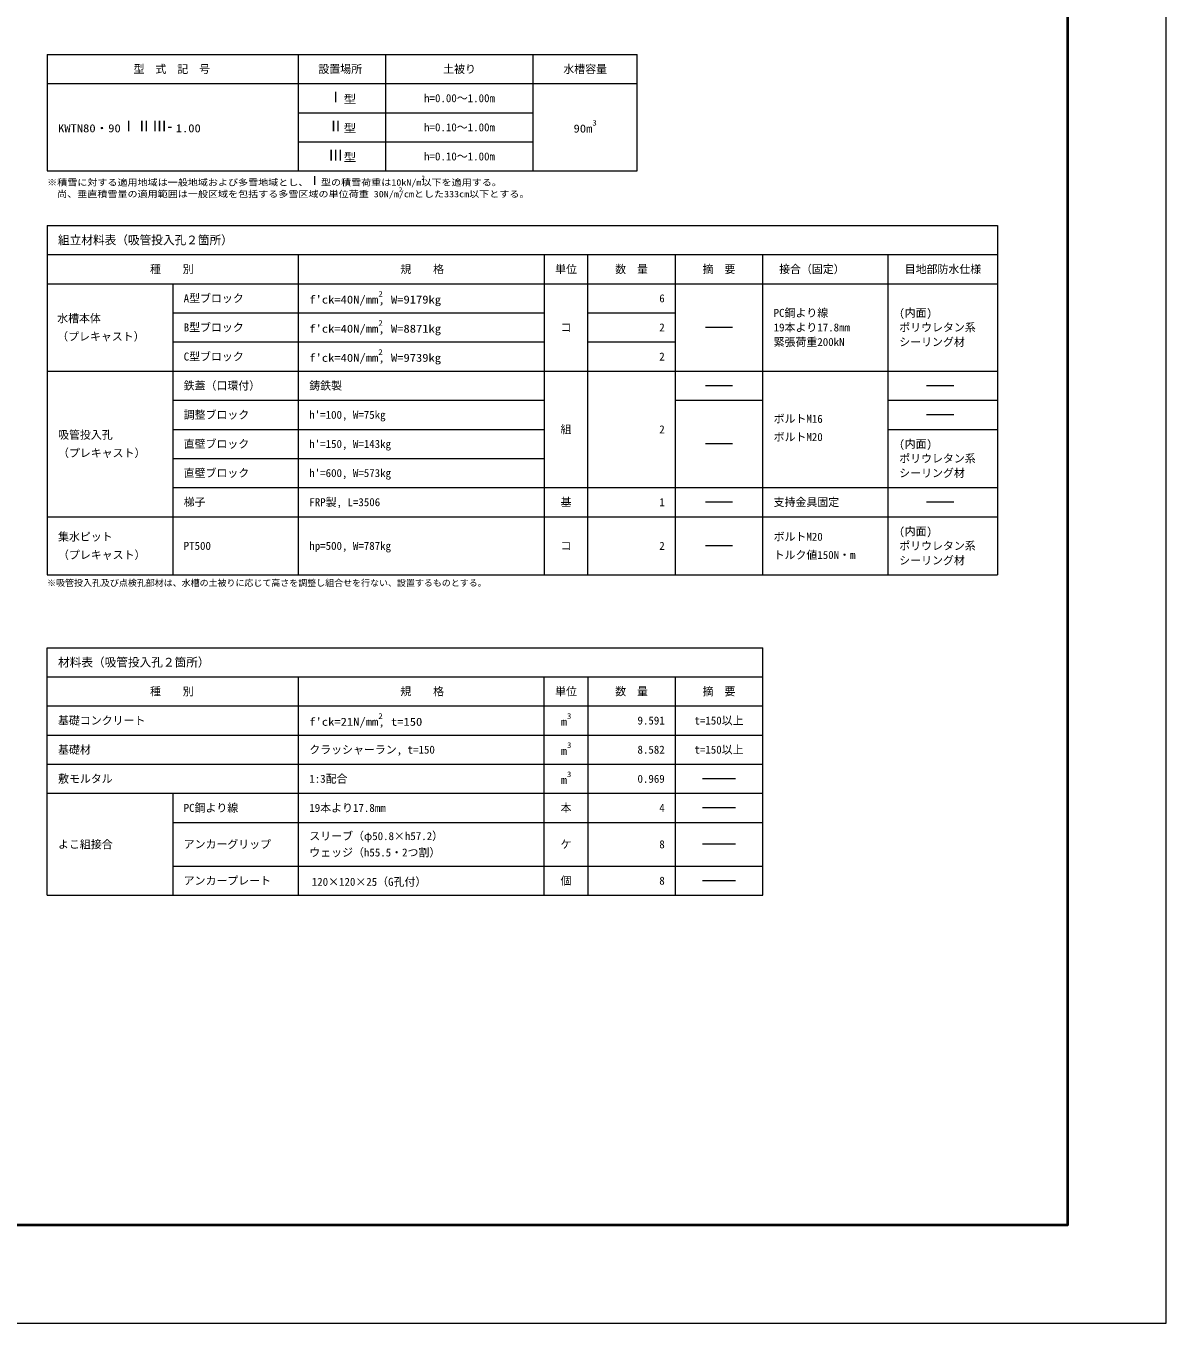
# Model space of a CAD drawing. Units: millimetres at full size; details may follow other scales. Extents: x 37600 to 71200, y -138800 to -115040.
# Drawn here: x 60764 to 71200, y -138800 to -126920 of the extents above; entities that cross this region are included whole.
import ezdxf
from ezdxf.enums import TextEntityAlignment as Align

# ---------------------------------------------------------------- set-up
doc = ezdxf.new("R2010")
doc.units = ezdxf.units.MM
doc.header["$LTSCALE"] = 80.0044
for name, color, linetype, lineweight in [('Defpoints_5', 5, 'Continuous', 13), ('図枠', 1, 'Continuous', 40), ('文字', 2, 'Continuous', 13)]:
    doc.layers.add(name, color=color, linetype=linetype, lineweight=lineweight)
doc.styles.add('ＭＳ ゴシック', font='')
doc.styles.add('ＭＳ Ｐゴシック', font='')
doc.styles.get('ＭＳ ゴシック').set_extended_font_data('MS Gothic')
doc.styles.get('ＭＳ Ｐゴシック').set_extended_font_data('MS PGothic')

msp = doc.modelspace()

# ---------------------------------------------------------------- linework, layer by layer
at = {"layer": 'Defpoints_5'}
msp.add_lwpolyline([(37600, -138800), (71200, -138800), (71200, -115040), (37600, -115040)], close=True, dxfattribs=at)
at = {"layer": '図枠'}
msp.add_lwpolyline([(38500, -137900), (70300, -137900), (70300, -115940), (38500, -115940)], close=True, dxfattribs=at)
at = {"layer": '文字', "color": 3}
for p, q in [((60958, -127181.67), (60958, -128248.33)), ((60958, -127181.67), (66358, -127181.67)), ((63258, -128248.33), (63258, -127181.67)), ((64058, -128248.33), (64058, -127181.67)), ((65408, -128248.33), (65408, -127181.67)), ((66358, -128248.33), (66358, -127181.67)), ((60958, -127448.33), (66358, -127448.33)), ((60958, -128248.33), (66358, -128248.33)), ((60958, -128748), (69658, -128748)), ((60958, -128748), (60958, -131948.33)), ((69658, -128748), (69658, -131948.33)), ((60958, -129014.67), (69658, -129014.67)), ((63258, -131948.33), (63258, -129014.67)), ((65508, -129014.67), (65508, -131948.33)), ((65908, -131948.33), (65908, -129014.67)), ((66708, -129014.67), (66708, -131948.33)), ((67508, -131948.33), (67508, -129014.67)), ((68658, -131948.33), (68658, -129014.67)), ((60958, -129281.33), (69658, -129281.33)), ((62108, -129281.33), (62108, -131948.33)), ((60958, -130081.33), (69658, -130081.33)), ((60958, -131415), (69658, -131415)), ((60958, -131948.33), (69658, -131948.33)), ((60958, -134882), (60958, -132615)), ((60958, -132615), (67508, -132615)), ((67508, -134882), (67508, -132615)), ((60958, -132881.67), (67508, -132881.67)), ((63258, -134882), (63258, -132881.67)), ((65508, -134882), (65508, -132881.67)), ((65908, -132881.67), (65908, -134882)), ((66708, -132881.67), (66708, -134882)), ((60958, -133148.33), (67508, -133148.33)), ((60958, -133415), (67508, -133415)), ((60958, -133681.67), (67508, -133681.67)), ((60958, -133948.33), (67508, -133948.33)), ((62108, -133948.33), (62108, -134882)), ((60958, -134882), (67508, -134882))]:
    msp.add_line(p, q, dxfattribs=at)
at = {"layer": '文字', "color": 4}
for p, q in [((63258, -127715), (64058, -127715)), ((64058, -127715), (65408, -127715)), ((63258, -127981.67), (64058, -127981.67)), ((64058, -127981.67), (65408, -127981.67)), ((62108, -129548), (65508, -129548)), ((65908, -129548), (66708, -129548)), ((62108, -129814.67), (65508, -129814.67)), ((65908, -129814.67), (66708, -129814.67)), ((62108, -130348), (65508, -130348)), ((66708, -130348), (67508, -130348)), ((68658, -130348), (69658, -130348)), ((62108, -130615), (65508, -130615)), ((68658, -130615), (69658, -130615)), ((62108, -130881.67), (65508, -130881.67)), ((62108, -131148.33), (69658, -131148.33)), ((62108, -134215), (67508, -134215)), ((62108, -134615), (67508, -134615))]:
    msp.add_line(p, q, dxfattribs=at)
at = {"layer": '文字'}
for p, q in [((67233, -129681.33), (66983, -129681.33)), ((67233, -130214.67), (66983, -130214.67)), ((69258, -130214.67), (69008, -130214.67)), ((69258, -130481.67), (69008, -130481.67)), ((67233, -130748.33), (66983, -130748.33)), ((67233, -131281.67), (66983, -131281.67)), ((69258, -131281.67), (69008, -131281.67)), ((67233, -131681.67), (66983, -131681.67)), ((67258, -133815), (66958, -133815)), ((67258, -134081.67), (66958, -134081.67)), ((67258, -134415), (66958, -134415)), ((67258, -134748.33), (66958, -134748.33))]:
    msp.add_line(p, q, dxfattribs=at)

# ---------------------------------------------------------------- texts
at = {"layer": '文字', "style": 'ＭＳ ゴシック'}
for s, p in [('型\u3000式\u3000記\u3000号', (62099.67, -127315)), ('設置場所', (63641.13, -127315)), ('土被り', (64733, -127315)), ('水槽容量', (65883, -127315)), ('h=0.00～1.00m', (64733, -127581.67)), ('h=0.10～1.00m', (64733, -127848.33)), ('h=0.10～1.00m', (64733, -128115)), ('種\u3000\u3000別', (62099.67, -129148)), ('規\u3000\u3000格', (64391.33, -129148)), ('単位', (65708, -129148)), ('数\u3000量', (66308, -129148)), ('摘\u3000要', (67108, -129148)), ('接合（固定）', (67958, -129148)), ('目地部防水仕様', (69158, -129148)), ('コ', (65708, -129681.33)), ('組', (65708, -130615)), ('基', (65708, -131281.67)), ('コ', (65708, -131681.67)), ('種\u3000\u3000別', (62099.67, -133015)), ('規\u3000\u3000格', (64391.33, -133015)), ('単位', (65708, -133015)), ('数\u3000量', (66308, -133015)), ('摘\u3000要', (67108, -133015)), ('t=150以上', (67108, -133281.67)), ('t=150以上', (67108, -133548.33)), ('本', (65708, -134081.67)), ('ケ', (65708, -134415)), ('個', (65708, -134748.33))]:
    msp.add_text(s, height=73.31, dxfattribs=at).set_placement(p, align=Align.MIDDLE_CENTER)
at = {"layer": '文字'}
for s, height, style, width, p in [('Ⅰ', 98.97, 'ＭＳ Ｐゴシック', 1.05, (63528.75, -127649.17)), ('型', 73.31, 'ＭＳ ゴシック', 1.15, (63672.25, -127649.17)), ('KWTN80・90', 73.31, 'ＭＳ ゴシック', 1.15, (61058, -127915.83)), ('ⅠⅡⅢ-', 98.97, 'ＭＳ Ｐゴシック', 1.05, (61633, -127915.83)), ('1.00', 73.31, 'ＭＳ ゴシック', 1.15, (62135.25, -127915.83)), ('Ⅱ', 98.97, 'ＭＳ Ｐゴシック', 1.05, (63528.75, -127915.83)), ('型', 73.31, 'ＭＳ ゴシック', 1.15, (63672.25, -127915.83)), ('90m', 73.31, 'ＭＳ ゴシック', 1.15, (65776.62, -127918.33)), ('3', 51.32, 'ＭＳ ゴシック', 1.15, (65949.12, -127848.33)), ('Ⅲ', 98.97, 'ＭＳ Ｐゴシック', 1.05, (63528.75, -128182.5)), ('型', 73.31, 'ＭＳ ゴシック', 1.15, (63672.25, -128182.5)), ('2', 51.32, 'ＭＳ ゴシック', 1.15, (63990.5, -129414.67)), ("f'ck=40N/mm", 73.31, 'ＭＳ ゴシック', 1.15, (63358, -129484.67)), (', W=9179kg', 73.31, 'ＭＳ ゴシック', 1.15, (63990.5, -129484.67)), ("f'ck=40N/mm", 73.31, 'ＭＳ ゴシック', 1.15, (63358, -129751.33)), ('2', 51.32, 'ＭＳ ゴシック', 1.15, (63990.5, -129681.33)), (', W=8871kg', 73.31, 'ＭＳ ゴシック', 1.15, (63990.5, -129751.33)), ("f'ck=40N/mm", 73.31, 'ＭＳ ゴシック', 1.15, (63358, -130018)), ('2', 51.32, 'ＭＳ ゴシック', 1.15, (63990.5, -129948)), (', W=9739kg', 73.31, 'ＭＳ ゴシック', 1.15, (63990.5, -130018)), ("f'ck=21N/mm", 73.31, 'ＭＳ ゴシック', 1.15, (63358, -133351.67)), ('2', 51.32, 'ＭＳ ゴシック', 1.15, (63990.5, -133281.67)), (', t=150', 73.31, 'ＭＳ ゴシック', 1.15, (63990.5, -133351.67)), ('m', 73.31, 'ＭＳ ゴシック', 1.15, (65659.12, -133351.67)), ('3', 51.32, 'ＭＳ ゴシック', 1.15, (65716.62, -133281.67)), ('3', 51.32, 'ＭＳ ゴシック', 1.15, (65716.62, -133548.33)), ('m', 73.31, 'ＭＳ ゴシック', 1.15, (65659.12, -133618.33)), ('3', 51.32, 'ＭＳ ゴシック', 1.15, (65716.62, -133815)), ('m', 73.31, 'ＭＳ ゴシック', 1.15, (65659.12, -133885))]:
    msp.add_text(s, height=height, dxfattribs=dict(at, style=style, width=width)).set_placement(p, align=Align.BOTTOM_LEFT)
at = {"layer": '文字', "color": 4}
for s, height, style, width, p in [('Ⅰ', 79.18, 'ＭＳ Ｐゴシック', 1.05, (63350, -128400.33)), ('2', 41.06, 'ＭＳ ゴシック', 1.15, (64384.8, -128344.33)), ('※積雪に対する適用地域は一般地域および多雪地域とし、', 58.65, 'ＭＳ ゴシック', 1.15, (60958, -128400.33)), ('\u3000尚、垂直積雪量の適用範囲は一般区域を包括する多雪区域の単位荷重 30N/m', 58.65, 'ＭＳ ゴシック', 1.15, (60958, -128506.73)), ('型の積雪荷重は10kN/m', 58.65, 'ＭＳ ゴシック', 1.15, (63464.8, -128400.33)), ('2', 41.06, 'ＭＳ ゴシック', 1.15, (64178, -128450.73)), ('以下を適用する。', 58.65, 'ＭＳ ゴシック', 1.15, (64384.8, -128400.33)), ('/cmとした333cm以下とする。', 58.65, 'ＭＳ ゴシック', 1.15, (64178, -128506.73))]:
    msp.add_text(s, height=height, dxfattribs=dict(at, style=style, width=width)).set_placement(p, align=Align.BOTTOM_LEFT)
at = {"layer": '文字', "style": 'ＭＳ ゴシック'}
for s, height, p in [('組立材料表（吸管投入孔２箇所）', 78.2, (61058, -128881.33)), ('A型ブロック', 73.31, (62208, -129414.67)), ('水槽本体', 73.31, (61050.17, -129598)), ('PC鋼より線', 73.31, (67608, -129548)), ('(内面)', 73.31, (68758, -129548)), ('（プレキャスト）', 73.31, (61050.17, -129764.67)), ('B型ブロック', 73.31, (62208, -129681.33)), ('19本より17.8mm', 73.31, (67608, -129681.33)), ('ポリウレタン系', 73.31, (68758, -129681.33)), ('緊張荷重200kN', 73.31, (67608, -129814.67)), ('シーリング材', 73.31, (68758, -129814.67)), ('C型ブロック', 73.31, (62208, -129948)), ('鉄蓋（口環付）', 73.31, (62208, -130214.67)), ('鋳鉄製', 73.31, (63358, -130214.67)), ('調整ブロック', 73.31, (62208, -130481.33)), ("h'=100, W=75kg", 73.31, (63358, -130481.33)), ('吸管投入孔', 73.31, (61058, -130665)), ('（プレキャスト）', 73.31, (61058, -130831.67)), ('直壁ブロック', 73.31, (62208, -130748.33)), ("h'=150, W=143kg", 73.31, (63358, -130748.33)), ('(内面)', 73.31, (68758, -130748.33)), ('ポリウレタン系', 73.31, (68758, -130881.67)), ('直壁ブロック', 73.31, (62208, -131015)), ("h'=600, W=573kg", 73.31, (63358, -131015)), ('シーリング材', 73.31, (68758, -131015)), ('梯子', 73.31, (62208, -131281.67)), ('FRP製, L=3506', 73.31, (63358, -131281.67)), ('支持金具固定', 73.31, (67608, -131281.67)), ('(内面)', 73.31, (68758, -131548.33)), ('集水ピット', 73.31, (61058, -131598.33)), ('ボルトM20', 73.31, (67608, -131598.33)), ('（プレキャスト）', 73.31, (61058, -131765)), ('PT500', 73.31, (62208, -131681.67)), ('hp=500, W=787kg', 73.31, (63358, -131681.67)), ('トルク値150N・m', 73.31, (67608, -131765)), ('ポリウレタン系', 73.31, (68758, -131681.67)), ('シーリング材', 73.31, (68758, -131815)), ('材料表（吸管投入孔２箇所）', 78.2, (61058, -132748.33)), ('基礎コンクリート', 73.31, (61058, -133281.67)), ('基礎材', 73.31, (61058, -133548.33)), ('クラッシャーラン, t=150', 73.31, (63358, -133548.33)), ('敷モルタル', 73.31, (61058, -133815)), ('1:3配合', 73.31, (63358, -133815)), ('PC鋼より線', 73.31, (62208, -134081.67)), ('19本より17.8mm', 73.31, (63358, -134081.67)), ('スリーブ（φ50.8×h57.2）', 73.31, (63358, -134340)), ('よこ組接合', 73.31, (61058, -134415.17)), ('アンカーグリップ', 73.31, (62208, -134415)), ('ウェッジ（h55.5・2つ割）', 73.31, (63358, -134490)), ('アンカープレート', 73.31, (62208, -134748.33)), ('120×120×25（G孔付）', 73.31, (63380.59, -134758.89))]:
    msp.add_text(s, height=height, dxfattribs=at).set_placement(p, align=Align.MIDDLE_LEFT)
for s, p in [('6', (66611.33, -129414.67)), ('2', (66611.33, -129681.33)), ('2', (66611.33, -129948)), ('2', (66611.33, -130615)), ('1', (66611.33, -131281.67)), ('2', (66611.33, -131681.67)), ('9.591', (66611.33, -133281.67)), ('8.582', (66611.33, -133548.33)), ('0.969', (66611.33, -133815)), ('4', (66611.33, -134081.67)), ('8', (66611.33, -134415)), ('8', (66611.33, -134748.33))]:
    msp.add_text(s, height=73.31, dxfattribs=at).set_placement(p, align=Align.MIDDLE_RIGHT)
for s, p in [('ボルトM16', (67608, -130481.67)), ('ボルトM20', (67608, -130648.33))]:
    msp.add_text(s, height=73.31, dxfattribs=at).set_placement(p, align=Align.TOP_LEFT)
at = {"layer": '文字', "color": 4, "style": 'ＭＳ ゴシック'}
msp.add_text('※吸管投入孔及び点検孔部材は、水槽の土被りに応じて高さを調整し組合せを行ない、設置するものとする。', height=58.65, dxfattribs=at).set_placement((60958, -132068.33), align=Align.BOTTOM_LEFT)

doc.saveas('drawing.dxf')
